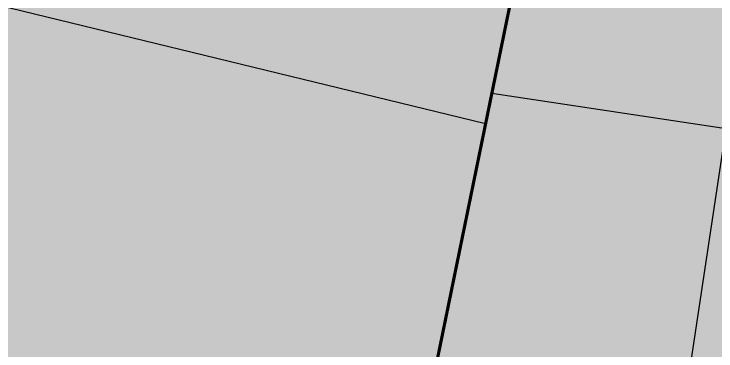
# Model space of a CAD drawing. Header units: metres. Extents: x 5050628 to 5051714, y 2427166 to 2427740.
# Drawn here: x 5051201.209 to 5051204.516, y 2427322.867 to 2427324.454 of the extents above; entities that cross this region are included whole.
import ezdxf

# ---------------------------------------------------------------- set-up
doc = ezdxf.new("R2010")
doc.units = ezdxf.units.M
doc.layers.add('ORTOFOTO', color=7, linetype='Continuous')
for name, color, linetype, true_color in [('PAV_RIGIDO_JUNTAS', 250, 'Continuous', 0x3c3a37), ('PAV_RIGIDO_LOSAS', 9, 'Continuous', 0xc3c0b9), ('PAV_RIGIDO_MALLA', 12, 'Continuous', 0xbe786e)]:
    doc.layers.add(name, color=color, linetype=linetype, true_color=true_color)
picture_1 = doc.add_image_def('image1.jpg', size_in_pixel=(6889, 5778))

msp = doc.modelspace()

# ---------------------------------------------------------------- hatches: boundary and pattern name
at = {"layer": 'PAV_RIGIDO_LOSAS', "true_color": 0xc2bfb8}
msp.add_hatch(color=256, dxfattribs=at).paths.add_polyline_path([(5051200.105747109, 2427326.3731888174), (5051200.346212648, 2427326.304805158), (5051200.5866781855, 2427326.2364214994), (5051200.827782937, 2427326.170350784), (5051201.069238424, 2427326.1055491813), (5051201.3107894175, 2427326.0411210605), (5051201.553712378, 2427325.982058083), (5051201.796635338, 2427325.9229951054), (5051202.039558299, 2427325.863932128), (5051202.28248126, 2427325.8048691507), (5051202.5254042195, 2427325.745806173), (5051202.769491106, 2427325.6918895403), (5051203.01418792, 2427325.6406697268), (5051203.258884734, 2427325.5894499137), (5051203.503581547, 2427325.5382301), (5051203.748278362, 2427325.4870102867), (5051203.04543254, 2427322.0587370293), (5051202.78659662, 2427322.1129164333), (5051202.541899809, 2427322.164136246), (5051202.297202995, 2427322.2153560594), (5051202.033565431, 2427322.270540541), (5051201.734515165, 2427322.336600251), (5051201.455706683, 2427322.4043882405), (5051201.212783727, 2427322.4634512174), (5051200.969860761, 2427322.5225141956), (5051200.726937802, 2427322.5815771734), (5051200.446350284, 2427322.649797708), (5051200.164647999, 2427322.724569747), (5051199.911684798, 2427322.7924589314), (5051199.645489336, 2427322.8653999963), (5051199.388866979, 2427322.9383774945), (5051199.129687686, 2427323.012082127)])
at = {"layer": 'PAV_RIGIDO_LOSAS', "true_color": 0xbbb8b1}
msp.add_hatch(color=256, dxfattribs=at).paths.add_polyline_path([(5051203.748278362, 2427325.4870102867), (5051203.993365561, 2427325.437817262), (5051204.239580876, 2427325.3944811528), (5051204.485796192, 2427325.351145043), (5051204.732011507, 2427325.307808934), (5051204.978226823, 2427325.2644728245), (5051205.224442138, 2427325.2211367153), (5051205.471751657, 2427325.184659884), (5051205.719229974, 2427325.149241206), (5051205.96670829, 2427325.1138225277), (5051206.214186607, 2427325.0784038496), (5051206.4616649235, 2427325.0429851715), (5051206.70962932, 2427325.011399648), (5051206.958115082, 2427324.9839255605), (5051207.206600846, 2427324.956451473), (5051207.455086609, 2427324.9289773856), (5051207.0704985615, 2427321.4506214717), (5051206.822012799, 2427321.4780955594), (5051206.573527032, 2427321.5055696475), (5051206.296210014, 2427321.5362314926), (5051205.992637528, 2427321.5749010844), (5051205.718388616, 2427321.614151125), (5051205.4709103, 2427321.649569803), (5051205.223431983, 2427321.684988481), (5051204.96853025, 2427321.721469586), (5051204.665698841, 2427321.766136928), (5051204.371599212, 2427321.817901107), (5051204.125383897, 2427321.8612372163), (5051203.879168578, 2427321.904573326), (5051203.632953263, 2427321.9479094353), (5051203.345620733, 2427321.9984825435), (5051203.04543254, 2427322.0587370293)])
at = {"layer": 'PAV_RIGIDO_MALLA'}
h = msp.add_hatch(dxfattribs=at)
h.set_pattern_fill('NET', color=256, scale=2.4, angle=-13.673644878554652)
h.set_pattern_definition([(346.3263551214, (0, -0), (1.8013011293, 7.4040336467), []), (76.3263551214, (0, -0), (-7.4040336467, 1.8013011293), [])])
h.paths.add_polyline_path([(5051200.105747109, 2427326.3731888174), (5051200.346212648, 2427326.304805158), (5051200.5866781855, 2427326.2364214994), (5051200.827782937, 2427326.170350784), (5051201.069238424, 2427326.1055491813), (5051201.3107894175, 2427326.0411210605), (5051201.553712378, 2427325.982058083), (5051201.796635338, 2427325.9229951054), (5051202.039558299, 2427325.863932128), (5051202.28248126, 2427325.8048691507), (5051202.5254042195, 2427325.745806173), (5051202.769491106, 2427325.6918895403), (5051203.01418792, 2427325.6406697268), (5051203.258884734, 2427325.5894499137), (5051203.503581547, 2427325.5382301), (5051203.748278362, 2427325.4870102867), (5051203.04543254, 2427322.0587370293), (5051202.78659662, 2427322.1129164333), (5051202.541899809, 2427322.164136246), (5051202.297202995, 2427322.2153560594), (5051202.033565431, 2427322.270540541), (5051201.734515165, 2427322.336600251), (5051201.455706683, 2427322.4043882405), (5051201.212783727, 2427322.4634512174), (5051200.969860761, 2427322.5225141956), (5051200.726937802, 2427322.5815771734), (5051200.446350284, 2427322.649797708), (5051200.164647999, 2427322.724569747), (5051199.911684798, 2427322.7924589314), (5051199.645489336, 2427322.8653999963), (5051199.388866979, 2427322.9383774945), (5051199.129687686, 2427323.012082127)])
h = msp.add_hatch(dxfattribs=at)
h.set_pattern_fill('NET', color=256, scale=2.4, angle=-8.561173059830564)
h.set_pattern_definition([(351.4388269402, (0, -0), (1.1343533615, 7.5350940572), []), (81.4388269402, (0, -0), (-7.5350940572, 1.1343533615), [])])
h.paths.add_polyline_path([(5051203.748278362, 2427325.4870102867), (5051203.993365561, 2427325.437817262), (5051204.239580876, 2427325.3944811528), (5051204.485796192, 2427325.351145043), (5051204.732011507, 2427325.307808934), (5051204.978226823, 2427325.2644728245), (5051205.224442138, 2427325.2211367153), (5051205.471751657, 2427325.184659884), (5051205.719229974, 2427325.149241206), (5051205.96670829, 2427325.1138225277), (5051206.214186607, 2427325.0784038496), (5051206.4616649235, 2427325.0429851715), (5051206.70962932, 2427325.011399648), (5051206.958115082, 2427324.9839255605), (5051207.206600846, 2427324.956451473), (5051207.455086609, 2427324.9289773856), (5051207.0704985615, 2427321.4506214717), (5051206.822012799, 2427321.4780955594), (5051206.573527032, 2427321.5055696475), (5051206.296210014, 2427321.5362314926), (5051205.992637528, 2427321.5749010844), (5051205.718388616, 2427321.614151125), (5051205.4709103, 2427321.649569803), (5051205.223431983, 2427321.684988481), (5051204.96853025, 2427321.721469586), (5051204.665698841, 2427321.766136928), (5051204.371599212, 2427321.817901107), (5051204.125383897, 2427321.8612372163), (5051203.879168578, 2427321.904573326), (5051203.632953263, 2427321.9479094353), (5051203.345620733, 2427321.9984825435), (5051203.04543254, 2427322.0587370293)])

# ---------------------------------------------------------------- linework, layer by layer
at = {"layer": 'PAV_RIGIDO_JUNTAS', "const_width": 0.015}
msp.add_lwpolyline([(5051203.04543254, 2427322.0587370293), (5051204.451124184, 2427328.915283543)], dxfattribs=at)
at = {"layer": 'PAV_RIGIDO_LOSAS'}
for points in [[(5051201.069238424, 2427326.1055491813), (5051201.3107894175, 2427326.0411210605), (5051201.553712378, 2427325.982058083), (5051201.796635338, 2427325.9229951054), (5051202.039558299, 2427325.863932128), (5051202.28248126, 2427325.8048691507), (5051202.5254042195, 2427325.745806173), (5051202.769491106, 2427325.6918895403), (5051203.01418792, 2427325.6406697268), (5051203.258884734, 2427325.5894499137), (5051203.503581547, 2427325.5382301), (5051203.748278362, 2427325.4870102867), (5051203.04543254, 2427322.0587370293), (5051202.78659662, 2427322.1129164333), (5051202.541899809, 2427322.164136246), (5051202.297202995, 2427322.2153560594), (5051202.033565431, 2427322.270540541), (5051201.734515165, 2427322.336600251), (5051201.455706683, 2427322.4043882405), (5051201.212783727, 2427322.4634512174), (5051200.969860761, 2427322.5225141956)], [(5051207.0704985615, 2427321.4506214717), (5051206.822012799, 2427321.4780955594), (5051206.573527032, 2427321.5055696475), (5051206.296210014, 2427321.5362314926), (5051205.992637528, 2427321.5749010844), (5051205.718388616, 2427321.614151125), (5051205.4709103, 2427321.649569803), (5051205.223431983, 2427321.684988481), (5051204.96853025, 2427321.721469586), (5051204.665698841, 2427321.766136928), (5051204.371599212, 2427321.817901107), (5051204.125383897, 2427321.8612372163), (5051203.879168578, 2427321.904573326), (5051203.632953263, 2427321.9479094353), (5051203.345620733, 2427321.9984825435), (5051203.04543254, 2427322.0587370293), (5051203.748278362, 2427325.4870102867)]]:
    msp.add_lwpolyline(points, dxfattribs=at)

# ---------------------------------------------------------------- pictures from other files: only their frames are drawn
at = {"layer": 'ORTOFOTO'}
image = msp.add_image(picture_1, insert=(5050758.888665544, 2427166.467322612), size_in_units=(683.850363, 573.564726), dxfattribs=at)
image.dxf.flags = 11

doc.saveas('drawing.dxf')
